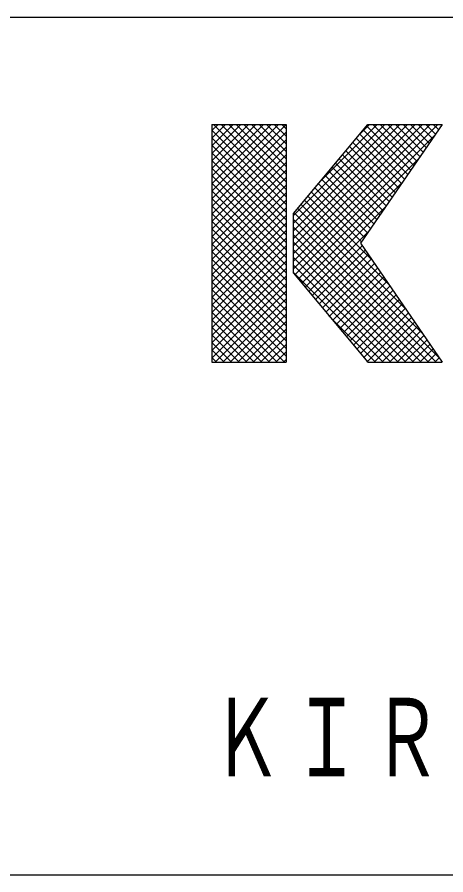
# Model space of a CAD drawing. Units: millimetres on the paper, enlarged 10 times. Extents: x -1375 to 1375, y -973 to 950.
# Drawn here: x -571.6 to -491.6, y -949.5 to -789.5 of the extents above; entities that cross this region are included whole.
import ezdxf

# ---------------------------------------------------------------- set-up
doc = ezdxf.new("R2010")
doc.units = ezdxf.units.MM
doc.header["$LTSCALE"] = 10
doc.layers.add('F-3_太線２', color=7, linetype='Continuous')
doc.layers.add('F-5_固定文字', color=7, linetype='Continuous')
doc.styles.add('ＭＳ ゴシック', font='')
doc.styles.get('ＭＳ ゴシック').set_extended_font_data('MS Gothic')

msp = doc.modelspace()

# ---------------------------------------------------------------- linework, layer by layer
at = {"layer": 'F-3_太線２', "color": 3}
for p, q in [((-1375.33, -789.5), (1374.67, -789.5)), ((-1375.33, -949.5), (1374.67, -949.5))]:
    msp.add_line(p, q, dxfattribs=at)
at = {"layer": 'F-5_固定文字'}
for p, q in [((-535.33, -810.67), (-534.16, -809.5)), ((-535.33, -812.09), (-532.75, -809.5)), ((-535.33, -813.5), (-531.33, -809.5)), ((-535.33, -814.91), (-529.92, -809.5)), ((-535.33, -816.33), (-528.5, -809.5)), ((-535.33, -817.74), (-527.09, -809.5)), ((-535.33, -819.16), (-525.68, -809.5)), ((-535.33, -820.57), (-524.26, -809.5)), ((-535.33, -821.99), (-522.85, -809.5)), ((-535.33, -809.5), (-521.46, -809.5)), ((-535.33, -823.4), (-521.46, -809.53)), ((-535, -809.5), (-521.46, -823.03)), ((-533.58, -809.5), (-521.46, -821.62)), ((-532.17, -809.5), (-521.46, -820.21)), ((-530.76, -809.5), (-521.46, -818.79)), ((-529.34, -809.5), (-521.46, -817.38)), ((-527.93, -809.5), (-521.46, -815.96)), ((-526.51, -809.5), (-521.46, -814.55)), ((-525.1, -809.5), (-521.46, -813.14)), ((-523.69, -809.5), (-521.46, -811.72)), ((-522.27, -809.5), (-521.46, -810.31)), ((-521.46, -809.5), (-521.46, -853.88)), ((-520.08, -826.53), (-503.05, -809.5)), ((-520.08, -827.94), (-501.63, -809.5)), ((-520.08, -829.36), (-500.22, -809.5)), ((-520.08, -830.77), (-498.81, -809.5)), ((-520.08, -832.18), (-497.39, -809.5)), ((-520.08, -833.6), (-495.98, -809.5)), ((-520.08, -835.01), (-494.56, -809.5)), ((-520.08, -836.43), (-493.15, -809.5)), ((-514.93, -819.97), (-504.46, -809.5)), ((-507.85, -811.48), (-505.88, -809.5)), ((-492.34, -809.5), (-507.59, -831.69)), ((-505.3, -809.5), (-497.62, -817.18)), ((-503.89, -809.5), (-497.04, -816.34)), ((-502.47, -809.5), (-496.47, -815.51)), ((-501.06, -809.5), (-495.89, -814.67)), ((-499.64, -809.5), (-495.31, -813.83)), ((-498.23, -809.5), (-494.74, -812.99)), ((-496.82, -809.5), (-494.16, -812.15)), ((-495.4, -809.5), (-493.59, -811.32)), ((-493.99, -809.5), (-493.01, -810.48)), ((-492.57, -809.5), (-492.43, -809.64)), ((-535.33, -810.58), (-521.46, -824.45)), ((-535.33, -824.81), (-521.46, -810.94)), ((-507.08, -810.55), (-498.77, -818.86)), ((-506.44, -809.78), (-498.19, -818.02)), ((-535.33, -811.99), (-521.46, -825.86)), ((-535.33, -826.23), (-521.46, -812.36)), ((-519.8, -837.57), (-493.66, -811.43)), ((-508.37, -812.09), (-499.92, -820.53)), ((-507.72, -811.32), (-499.35, -819.7)), ((-535.33, -813.41), (-521.46, -827.28)), ((-535.33, -827.64), (-521.46, -813.77)), ((-509.65, -813.63), (-501.08, -822.21)), ((-509.01, -812.86), (-500.5, -821.37)), ((-535.33, -814.82), (-521.46, -828.69)), ((-535.33, -829.06), (-521.46, -815.19)), ((-519.16, -838.34), (-496.77, -815.95)), ((-511.58, -815.95), (-502.8, -824.72)), ((-510.94, -815.18), (-502.23, -823.89)), ((-510.29, -814.41), (-501.65, -823.05)), ((-535.33, -816.24), (-521.46, -830.11)), ((-535.33, -830.47), (-521.46, -816.6)), ((-512.87, -817.49), (-503.96, -826.4)), ((-512.22, -816.72), (-503.38, -825.56)), ((-535.33, -817.65), (-521.46, -831.52)), ((-535.33, -831.89), (-521.46, -818.02)), ((-535.33, -819.06), (-521.46, -832.93)), ((-514.15, -819.03), (-505.11, -828.08)), ((-513.51, -818.26), (-504.53, -827.24)), ((-535.33, -833.3), (-521.46, -819.43)), ((-535.33, -820.48), (-521.46, -834.35)), ((-518.52, -839.11), (-499.89, -820.48)), ((-515.44, -820.58), (-506.26, -829.75)), ((-514.79, -819.8), (-505.68, -828.91)), ((-535.33, -834.71), (-521.46, -820.84)), ((-535.33, -821.89), (-521.46, -835.76)), ((-535.33, -836.13), (-521.46, -822.26)), ((-516.72, -822.12), (-507.41, -831.43)), ((-516.08, -821.35), (-506.84, -830.59)), ((-535.33, -823.31), (-521.46, -837.18)), ((-535.33, -837.54), (-521.46, -823.67)), ((-518.01, -823.66), (-502.35, -839.33)), ((-517.37, -822.89), (-505.46, -834.8)), ((-535.33, -824.72), (-521.46, -838.59)), ((-535.33, -838.96), (-521.46, -825.09)), ((-519.29, -825.2), (-496.12, -848.38)), ((-518.65, -824.43), (-499.23, -843.85)), ((-517.87, -839.88), (-503, -825)), ((-535.33, -826.14), (-521.46, -840.01)), ((-535.33, -840.37), (-521.46, -826.5)), ((-520.08, -837.24), (-520.08, -826.14)), ((-519.94, -825.98), (-493.01, -852.9)), ((-535.33, -827.55), (-521.46, -841.42)), ((-535.33, -841.78), (-521.46, -827.92)), ((-520.08, -827.25), (-493.45, -853.88)), ((-520.08, -828.66), (-494.86, -853.88)), ((-535.33, -828.96), (-521.46, -842.83)), ((-535.33, -843.2), (-521.46, -829.33)), ((-535.33, -830.38), (-521.46, -844.25)), ((-520.08, -830.08), (-496.27, -853.88)), ((-517.23, -840.65), (-506.11, -829.53)), ((-535.33, -844.61), (-521.46, -830.74)), ((-535.33, -831.79), (-521.46, -845.66)), ((-520.08, -831.49), (-497.69, -853.88)), ((-507.59, -831.69), (-492.34, -853.88)), ((-535.33, -846.03), (-521.46, -832.16)), ((-535.33, -833.21), (-521.46, -847.08)), ((-535.33, -847.44), (-521.46, -833.57)), ((-520.08, -832.91), (-499.1, -853.88)), ((-516.59, -841.42), (-507.29, -832.13)), ((-515.95, -842.2), (-506.72, -832.97)), ((-535.33, -834.62), (-521.46, -848.49)), ((-535.33, -848.86), (-521.46, -834.99)), ((-520.08, -834.32), (-500.52, -853.88)), ((-515.3, -842.97), (-506.14, -833.8)), ((-514.66, -843.74), (-505.56, -834.64)), ((-535.33, -836.04), (-521.46, -849.9)), ((-535.33, -850.27), (-521.46, -836.4)), ((-520.08, -835.74), (-501.93, -853.88)), ((-514.02, -844.51), (-504.99, -835.48)), ((-513.37, -845.28), (-504.41, -836.32)), ((-535.33, -837.45), (-521.46, -851.32)), ((-535.33, -851.68), (-521.46, -837.81)), ((-520.08, -837.15), (-503.34, -853.88)), ((-520.08, -837.24), (-506.21, -853.88)), ((-512.73, -846.05), (-503.84, -837.16)), ((-512.09, -846.82), (-503.26, -838)), ((-535.33, -838.86), (-521.46, -852.73)), ((-535.33, -853.1), (-521.46, -839.23)), ((-511.45, -847.6), (-502.68, -838.83)), ((-510.8, -848.37), (-502.11, -839.67)), ((-535.33, -840.28), (-521.73, -853.88)), ((-534.7, -853.88), (-521.46, -840.64)), ((-510.16, -849.14), (-501.53, -840.51)), ((-509.52, -849.91), (-500.95, -841.35)), ((-535.33, -841.69), (-523.14, -853.88)), ((-535.33, -843.11), (-524.56, -853.88)), ((-533.29, -853.88), (-521.46, -842.06)), ((-508.87, -850.68), (-500.38, -842.19)), ((-508.23, -851.45), (-499.8, -843.02)), ((-535.33, -844.52), (-525.97, -853.88)), ((-531.87, -853.88), (-521.46, -843.47)), ((-507.59, -852.22), (-499.23, -843.86)), ((-506.95, -853), (-498.65, -844.7)), ((-535.33, -845.94), (-527.39, -853.88)), ((-530.46, -853.88), (-521.46, -844.89)), ((-529.05, -853.88), (-521.46, -846.3)), ((-513.45, -845.19), (-504.76, -853.88)), ((-506.3, -853.77), (-498.07, -845.54)), ((-505, -853.88), (-497.5, -846.38)), ((-535.33, -847.35), (-528.8, -853.88)), ((-527.63, -853.88), (-521.46, -847.71)), ((-503.59, -853.88), (-496.92, -847.21)), ((-535.33, -848.76), (-530.21, -853.88)), ((-526.22, -853.88), (-521.46, -849.13)), ((-502.18, -853.88), (-496.35, -848.05)), ((-500.76, -853.88), (-495.77, -848.89)), ((-535.33, -850.18), (-531.63, -853.88)), ((-524.8, -853.88), (-521.46, -850.54)), ((-499.35, -853.88), (-495.19, -849.73)), ((-497.93, -853.88), (-494.62, -850.57)), ((-535.33, -851.59), (-533.04, -853.88)), ((-523.39, -853.88), (-521.46, -851.96)), ((-496.52, -853.88), (-494.04, -851.4)), ((-495.1, -853.88), (-493.46, -852.24)), ((-535.33, -853.01), (-534.46, -853.88)), ((-521.97, -853.88), (-521.46, -853.37)), ((-506.37, -853.68), (-506.17, -853.88)), ((-506.21, -853.88), (-492.34, -853.88)), ((-493.69, -853.88), (-492.89, -853.08))]:
    msp.add_line(p, q, dxfattribs=at)
for points in [[(-535.33, -809.5), (-535.33, -853.88), (-521.46, -853.88)], [(-520.08, -826.14), (-506.21, -809.5), (-492.34, -809.5)]]:
    msp.add_lwpolyline(points, dxfattribs=at)

# ---------------------------------------------------------------- texts
at = {"layer": 'F-5_固定文字', "color": 4, "insert": (-535.33, -933.28), "char_height": 14.66, "attachment_point": 7, "style": 'ＭＳ ゴシック'}
msp.add_mtext('\\T1.15;\\W0.65;ＫＩＲＩＩ\u3000ＣＯＮＳＴＲＵＣＴＩＯＮ\u3000ＭＡＴＥＲＩＡＬＳ\u3000ＣＯ．，ＬＴＤ．', dxfattribs=at)

doc.saveas('drawing.dxf')
